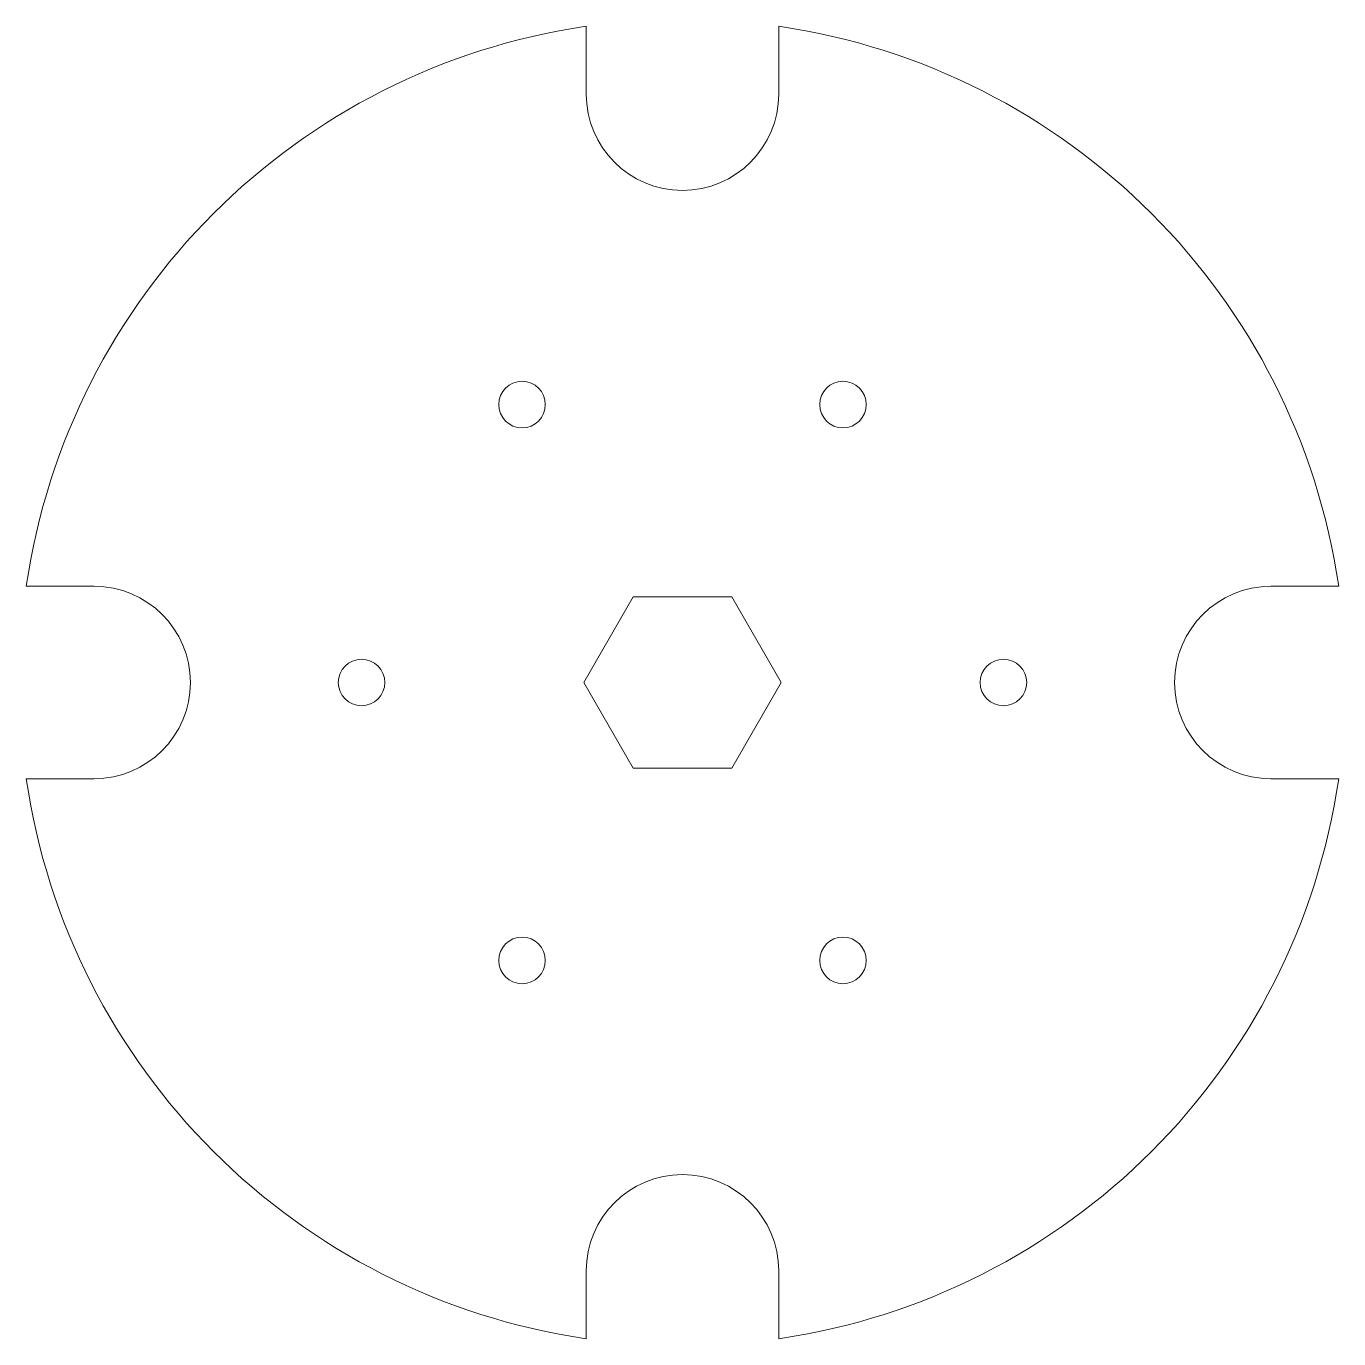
# Model space of a CAD drawing. Extents: x 29.75 to 33.59, y 28.08 to 31.91.
import ezdxf

# ---------------------------------------------------------------- set-up
doc = ezdxf.new("R2010")
doc.units = 0
doc.layers.get('0').update_dxf_attribs({"linetype": 'CONTINUOUS'})

msp = doc.modelspace()

# ---------------------------------------------------------------- linework, layer by layer
at = {"lineweight": 5}
for p, q in [((31.389, 31.9115), (31.389, 31.7133)), ((31.9515, 31.9115), (31.9515, 31.7133)), ((29.9515, 30.2758), (29.7533, 30.2758)), ((33.5872, 30.2758), (33.389, 30.2758)), ((29.9515, 29.7133), (29.7533, 29.7133)), ((33.5872, 29.7133), (33.389, 29.7133)), ((31.389, 28.2758), (31.389, 28.0775)), ((31.9515, 28.2758), (31.9515, 28.0775))]:
    msp.add_line(p, q, dxfattribs=at)
msp.add_lwpolyline([(31.5259, 30.2445), (31.3816, 29.9945), (31.5259, 29.7445), (31.8146, 29.7445), (31.9589, 29.9945), (31.8146, 30.2445)], close=True, dxfattribs=at)
for centre in [(31.2015, 30.8064), (32.139, 30.8064), (30.7327, 29.9945), (32.6077, 29.9945), (31.2015, 29.1826), (32.139, 29.1826)]:
    msp.add_circle(centre, 0.068, dxfattribs=at)
for centre, radius, start, end in [((31.6702, 29.9945), 1.9375, 98.3466, 171.6534), ((31.6702, 29.9945), 1.9375, 98.3466, 171.6534), ((31.6702, 29.9945), 1.9375, 8.3466, 81.6534), ((31.6702, 29.9945), 1.9375, 8.3466, 81.6534), ((31.6702, 31.7133), 0.2812, 180, 0), ((29.9515, 29.9945), 0.2812, 270, 90), ((33.389, 29.9945), 0.2812, 90, 270), ((31.6702, 29.9945), 1.9375, 188.3466, 261.6534), ((31.6702, 29.9945), 1.9375, 188.3466, 261.6534), ((31.6702, 29.9945), 1.9375, 278.3466, 351.6534), ((31.6702, 29.9945), 1.9375, 278.3466, 351.6534), ((31.6702, 28.2758), 0.2812, 0, 180)]:
    msp.add_arc(centre, radius, start, end, dxfattribs=at)

doc.saveas('drawing.dxf')
